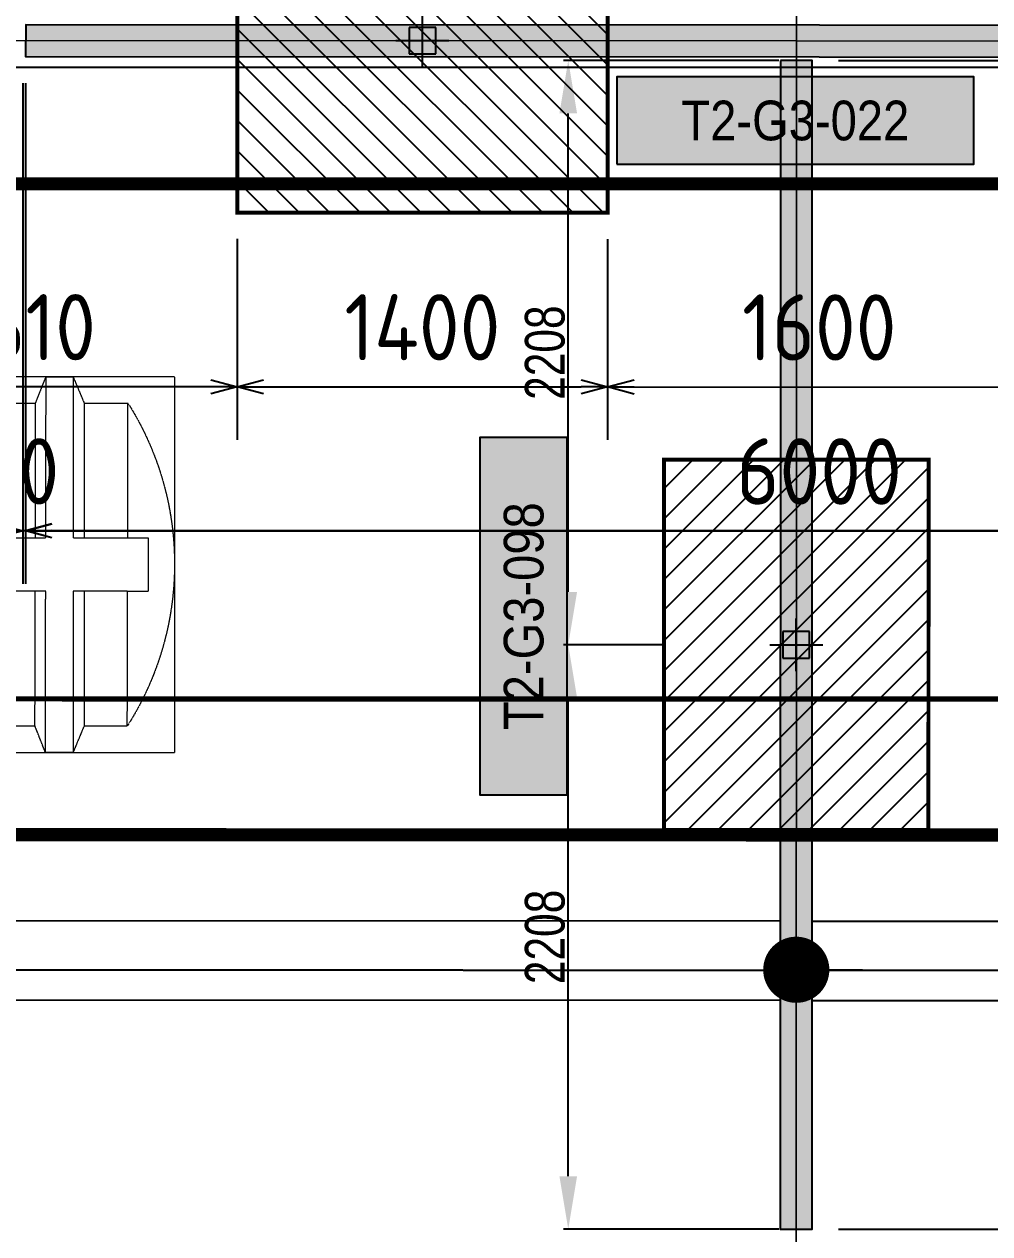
# Model space of a CAD drawing. Header units: centimetres. Extents: x -6122352 to 7132207, y -1694241 to 1947892.
# Drawn here: x 153203 to 156853, y -112984 to -108413 of the extents above; entities that cross this region are included whole.
import ezdxf
from ezdxf.enums import TextEntityAlignment as Align

# ---------------------------------------------------------------- set-up
doc = ezdxf.new("R2010")
doc.units = ezdxf.units.CM
doc.header["$MEASUREMENT"] = 0
doc.header["$PDMODE"] = 66
doc.header["$PDSIZE"] = 100
for name, pattern in [('2. HG-ST XR COL 3A (5V 7V 9V 11V - GF (4M & 5D-E)$0$HIDDEN', [0.375, 0.25, -0.125]), ('DASHED2', [0.375, 0.25, -0.125]), ('DU23023_KAA_00_XX_M2_TR_KPTB_0024$0$DU23023_KAA_00_XX_M2_TR_XRBS_0024$0$PHANTOM2', [1.25, 0.625, -0.125, 0.125, -0.125, 0.125, -0.125]), ('HIDDEN', [0.375, 0.25, -0.125]), ('XR-AR-END-SETTING OUT PLAN$0$23261-XR-AR-SI-GF$0$HIDDEN', [0.375, 0.25, -0.125])]:
    doc.linetypes.add(name, pattern=pattern)
for name, color, linetype in [('00-MI-DIM', 7, 'Continuous'), ('23585-XR-AR-BOUNDARY WALLS AND SETBACKS$0$setback', 7, 'XR-AR-END-SETTING OUT PLAN$0$23261-XR-AR-SI-GF$0$HIDDEN'), ('@MI-FOOTINGS', 7, 'Continuous'), ('@MI-REF LAYER', 7, 'Continuous'), ('@MI-TYPE-02', 6, 'Continuous'), ('A-GLASS HATCH', 7, 'Continuous'), ('B_TH_8', 7, 'Continuous'), ('PANEL-TAGS', 7, 'Continuous'), ('VD-WS-WATER TANK', 7, 'Continuous'), ('XR-AR-MID-SETTING OUT FOR MASTER$0$23585-XR-AR-MID-GROUND FLOOR$0$A-Flor-Strs', 1, 'Continuous')]:
    doc.layers.add(name, color=color, linetype=linetype)
doc.layers.add('08-Compound Wall-2', color=6, linetype='Continuous', lineweight=25, true_color=0xff00ff)
doc.layers.add('23585-XR-AR-DAMAC PLOT LIMITS$0$1-Mid units', color=41, linetype='Continuous', lineweight=5)
doc.layers.add('A-ANNO-TEXT', color=3, linetype='Continuous', lineweight=25)
doc.styles.add('JWC 1.50MM', font='GOTHIC.TTF', dxfattribs={"width": 0.8, "height": 1.5})
doc.styles.add('PANELTAG_STYLE', font='arial.ttf')
doc.styles.add('Schueco-BEMSTIL', font='isocpeur.ttf', dxfattribs={"width": 0.9})
doc.dimstyles.new('JWC - 1.5', dxfattribs={"dimtxt": 1.5, "dimasz": 2, "dimexe": 0.18, "dimexo": 0.06, "dimgap": 0.09, "dimtad": 1, "dimtoh": 1, "dimdec": 0, "dimzin": 0, "dimdsep": 46, "dimtxsty": 'JWC 1.50MM', "dimcen": 0.09, "dimclrd": 1, "dimclre": 1, "dimclrt": 2, "dimadec": 0, "dimazin": 0, "dimtfac": 1, "dimtdec": 0, "dimtofl": 0, "dimtmove": 0, "dimatfit": 3, "dimfxl": 30, "dimtolj": 1, "dimtzin": 0, "dimarcsym": 0})
doc.dimstyles.new('MI- JWC-TXT-2.5 MM', dxfattribs={"dimscale": 1.5, "dimtxt": 2.5, "dimasz": 1, "dimexe": 2, "dimexo": 1, "dimgap": 1, "dimtad": 1, "dimdec": 0, "dimdsep": 46, "dimtxsty": 'Schueco-BEMSTIL', "dimblk": 'OPEN30', "dimcen": 0, "dimdle": 2, "dimclrd": 140, "dimclre": 8, "dimclrt": 40, "dimadec": 0, "dimazin": 2, "dimtfac": 1, "dimtdec": 0, "dimtix": 1, "dimtmove": 2, "dimatfit": 3, "dimldrblk": 'OPEN', "dimfxl": 2, "dimlwd": -1, "dimlwe": -1, "dimarcsym": 0})
pattern_1 = [(45, (0, 0), (-57.45242597140699, 57.45242597140699), [])]

# ---------------------------------------------------------------- blocks, each defined once
blk = doc.blocks.new('23585-XR-AR-BOUNDARY WALLS AND SETBACKS')
at = {"layer": '08-Compound Wall-2'}
blk.add_lwpolyline([(496625.2740415079, 2768955.710080148), (496607.652472918, 2768971.856213821), (496601.5384295653, 2768965.183542978), (496597.4850284178, 2768960.759941727), (496593.4316299396, 2768956.336143387), (496589.378229939, 2768951.912343387), (496585.3248299394, 2768947.488543387), (496581.2714299397, 2768943.064743388), (496577.2180299392, 2768938.640943387), (496573.1644282787, 2768934.217141576), (496569.111028418, 2768929.793541726), (496563.0633392305, 2768923.193003679), (496580.6844134554, 2768907.046559668)], dxfattribs=at)
at = {"layer": '23585-XR-AR-BOUNDARY WALLS AND SETBACKS$0$setback', "ltscale": 40, "const_width": 0.05}
blk.add_lwpolyline([(496622.2089072186, 2768954.585300844), (496607.8314875885, 2768967.758914647), (496603.6765869833, 2768963.224389371), (496599.6231525759, 2768958.800751822), (496595.5697982174, 2768954.377001632), (496591.5163982162, 2768949.953201632), (496587.4629982173, 2768945.529401632), (496583.4095982172, 2768941.105601632), (496579.3561982168, 2768936.681801632), (496575.3025484073, 2768932.257947273), (496571.2491525767, 2768927.834351821), (496567.0930137162, 2768923.298279969), (496581.4700765952, 2768910.12437026), (496585.6265524817, 2768914.66065092), (496589.6799508891, 2768919.084449183), (496593.73335089, 2768923.508249182), (496597.7867508893, 2768927.932049183), (496601.8401508902, 2768932.355849182), (496605.8937747513, 2768936.779475226), (496609.94715089, 2768941.203249183), (496614.0005508893, 2768945.627049183), (496618.0539508902, 2768950.050849183)], close=True, dxfattribs=at)
blk = doc.blocks.new('A$C9d9485f6')
at = {"layer": 'A-ANNO-TEXT', "rotation": 312.4881850805905}
blk.add_blockref('23585-XR-AR-BOUNDARY WALLS AND SETBACKS', (-2377088.534775567, -1504219.252137818), dxfattribs=at)
blk = doc.blocks.new('23585-XR-AR-DAMAC PLOT LIMITS')
at = {"layer": '23585-XR-AR-DAMAC PLOT LIMITS$0$1-Mid units', "color": 251, "true_color": 0x636466}
for points in [[(496577.1442999998, 2768938.7085), (496559.4490999999, 2768954.9223), (496563.5025000004, 2768959.346100001), (496581.1977000004, 2768943.132300001)], [(496573.0906999996, 2768934.284700001), (496555.3957000002, 2768950.498500001), (496559.4490999999, 2768954.9223), (496577.1442999998, 2768938.7085)], [(496577.1442999998, 2768938.7085), (496581.1977000004, 2768943.132300001), (496598.8926999997, 2768926.9187), (496594.8393000001, 2768922.494899999)], [(496573.0906999996, 2768934.284700001), (496577.1442999998, 2768938.7085), (496594.8393000001, 2768922.494899999), (496590.7858999996, 2768918.0711)]]:
    blk.add_lwpolyline(points, close=True, dxfattribs=at)
blk = doc.blocks.new('A$Cf093b529')
at = {"layer": 'A-ANNO-TEXT'}
blk.add_blockref('23585-XR-AR-DAMAC PLOT LIMITS', (-495391.9901121984, -2768603.441896566), dxfattribs=at)
blk = doc.blocks.new('A$Ceb9e94c1')
at = {"color": 1, "true_color": 0xeb0000, "const_width": 0.002999999999999999, "elevation": -6.17216293373952e-09}
blk.add_lwpolyline([(57.15008996985853, 0.0001124751288443804), (51.1500851358287, 7.498310878872871e-05), (45.15008030319586, 3.749225288629532e-05), (39.15007546870038, 2.328306436538696e-10), (33.15008298167959, 0.000245081027969718), (27.15007814904675, 0.0002075911033898592), (21.15007331501693, 0.0001700981520116329), (15.15006848284975, 0.0001326084602624178), (9.150063649285585, 9.511574171483517e-05), (0.0001499662175774574, 7.631350308656693e-05), (-4.656612873077393e-10, 24.00009564729407), (9.150196255650371, 24.00010210438631), (15.150053629186, 24.00000447989441), (21.15005846368149, 24.00004197331145), (27.15006329584867, 24.0000794630032), (33.15006812987849, 24.00011695548892), (39.15007296251133, 24.00015444681048), (45.15007779700682, 24.00019193906337), (51.15021774265915, 24.0000819703564), (57.15007511759177, 23.99998434912413), (66.30226173065603, 24.00018696463667), (66.30269426945597, 0.0001552847679704428)], close=True, dxfattribs=at)
blk = doc.blocks.new('WT')
at = {"layer": 'VD-WS-WATER TANK', "color": 8, "linetype": 'HIDDEN', "lineweight": 5}
for p, q in [((-1544.628465470625, 709.6584162400104), (-1544.628465470625, -710.3415837597568)), ((-1544.628465470625, 709.6584162400104), (805.3742911103182, 709.6584162400104)), ((805.3742911103182, -710.3415837599896), (805.3742911103182, 709.6584162400104)), ((-1205.197479922557, 610), (-1368.584841941483, 609.6917219583411)), ((-1367.616602353984, 100.7170481621288), (-1368.584841941483, 609.6917219583411)), ((-853.8209368987009, 609.9999999995343), (-1019.529137560632, 609.6873430171981)), ((-462.4613206691574, 609.9999999997672), (-670.4740313610528, 609.9999999997672)), ((-92.2536644951906, 609.9999999997672), (-279.1144151315093, 609.9999999997672)), ((277.9539916787762, 609.9999999997672), (91.09390626149252, 609.6474338008557)), ((645.8408009468112, 609.9999999997672), (461.3015541732311, 609.6518127417658)), ((646.8096269820817, 100.7170481618959), (645.8408009468112, 609.9999999997672)), ((-1366.263995035551, -610.3082780416589), (-1367.232107905904, -101.4002156818751)), ((648.161647852743, -610.0000000002328), (647.1941214301623, -101.4002156816423)), ((-1202.876633016858, -610.0000000002328), (-1366.263995035551, -610.3082780416589)), ((-853.8209368984681, -610.0000000002328), (-1017.208298916928, -610.3082780416589)), ((-462.4613206691574, -610), (-668.1531844553538, -610)), ((-92.2536644951906, -610.0000000002328), (-276.7935682260431, -610.0000000002328)), ((277.9539916787762, -610.0000000002328), (93.4147449049633, -610.3481872582342)), ((648.161647852743, -610.0000000002328), (463.6224010786973, -610.3481872582342)), ((805.3742911103182, -710.3415837599896), (-1544.628465470625, -710.3415837597568))]:
    blk.add_line(p, q, dxfattribs=at)
at = {"layer": 'VD-WS-WATER TANK', "color": 8, "linetype": 'HIDDEN', "lineweight": 5, "ltscale": 0.2}
for p, q in [((-450.0018297319766, 450.0018297312781, 1.058825682041061), (449.9999999995343, -449.9999999997672, -1)), ((449.9999999995343, 449.9999999993015), (-450.0000000004657, -450.0000000002328, 1.000000000007276))]:
    blk.add_line(p, q, dxfattribs=at)
at = {"layer": 'VD-WS-WATER TANK', "color": 8, "linetype": 'HIDDEN', "lineweight": 5}
for points in [[(-1057.987290713005, 100.7170481625944), (-1058.984124873765, 709.6584162407089), (-1161.101388717303, 709.6584162407089), (-1202.876633016625, 610.0000000006985), (-1202.876633016858, 100.7170481625944)], [(-1161.101388717303, 709.6584162407089), (-1161.10138871707, 100.7170481625944)], [(-1018.560901444405, 100.7170481623616), (-1019.529727479443, 610.0000000004657), (-1058.984124873765, 709.6584162407089)], [(-708.9315945943817, 100.7170481623616), (-709.928428754909, 709.6584162404761), (-812.04569259868, 709.6584162404761), (-853.8209368987009, 610.0000000002328), (-853.8209368982352, 100.7170481628273)], [(-812.04569259868, 709.6584162404761), (-812.04569259868, 100.7170481623616)], [(-669.5052053260151, 100.7170481623616), (-670.4740313610528, 610.0000000002328), (-709.928428754909, 709.6584162404761)], [(-318.3893022132106, 599.9999999993015), (-318.5688125255983, 709.6584162404761), (-420.6860763693694, 709.6584162404761), (-462.4613206691574, 610.0000000004657), (-462.4613206691574, 599.9999999997672)], [(-420.6860763693694, 709.6584162404761), (-420.6860763693694, 599.9999999997672)], [(-279.0953917962033, 599.9999999997672), (-279.1144151315093, 610.0000000004657), (-318.5688125255983, 709.6584162404761)], [(51.81901098834351, 599.9999999995343), (51.63884364836849, 709.6584162402432), (-50.47842019540258, 709.6584162407089), (-92.25366449495777, 610), (-92.2536644951906, 600)], [(-50.47842019540258, 709.6584162407089), (-50.47842019563541, 599.9999999997672)], [(91.11226437753066, 599.9999999995343), (91.09324104245752, 610.0000000002328), (51.63884364836849, 709.6584162402432)], [(422.026010134723, 599.9999999997672), (421.8464998223353, 709.6584162404761), (319.7292359783314, 709.6584162407089), (277.9539916787762, 610.0000000002328), (277.9539916787762, 599.9999999995343)], [(319.7292359783314, 709.6584162407089), (319.7292359785642, 600.0000000002328)], [(461.3199205512647, 600), (461.3008972161915, 610), (421.8464998223353, 709.6584162404761)], [(-1161.10138871707, 100.7170481625944), (-1444.626510607777, 100.7170481625944), (-1444.626510607777, -101.4002156811766), (-1161.10138871707, -101.4002156814095)], [(-812.04569259868, 100.7170481623616), (-1057.987290713005, 100.7170481625944)], [(-600.0000000002328, 100.7170481623616), (-708.9315945943817, 100.7170481623616)], [(599.9999999997672, -101.4002156811766), (705.3734893924557, -101.4002156811766), (705.3734893924557, 100.7170481625944), (599.9999999997672, 100.7170481625944)], [(-1202.876633016858, -101.4002156814095), (-1202.876633016858, -609.9999999995343), (-1161.101388717303, -710.3415837595239), (-1056.663277968066, -710.3415837592911), (-1017.208880573744, -610), (-1018.176406996092, -101.4002156811766)], [(-1161.10138871707, -101.4002156814095), (-1161.101388717303, -710.3415837595239)], [(-1056.663277968066, -710.3415837592911), (-1057.659002496395, -101.4002156809438)], [(-1057.659002496395, -101.4002156809438), (-812.0456925984472, -101.4002156811766)], [(-853.8209368984681, -101.4002156809438), (-853.8209368984681, -609.9999999995343), (-812.04569259868, -710.3415837595239), (-707.6075818496756, -710.3415837595239), (-668.1531844551209, -610), (-669.1207108779345, -101.4002156809438)], [(-812.0456925984472, -101.4002156811766), (-812.04569259868, -710.3415837595239)], [(-707.6075818496756, -710.3415837595239), (-708.6033063777722, -101.4002156809438)], [(-708.6033063777722, -101.4002156809438), (-600.0000000006985, -101.4002156814095)], [(-462.4613206689246, -600.0000000002328), (-462.4613206689246, -609.9999999997672), (-420.6860763693694, -710.3415837595239), (-316.2479656198993, -710.3415837590583), (-276.7935682255775, -609.9999999997672), (-276.8125915611163, -600.0000000002328)], [(-420.6860763693694, -600.0000000004657), (-420.6860763693694, -710.3415837595239)], [(-316.2479656198993, -710.3415837590583), (-316.428393206792, -600)], [(-92.25366449495777, -600.0000000004657), (-92.25366449495777, -609.9999999997672), (-50.47842019516975, -710.3415837592911), (53.95969055383466, -710.3415837592911), (93.41408794769086, -609.9999999997672), (93.39506461261772, -600.0000000004657)], [(-50.47842019540258, -600.0000000002328), (-50.47842019516975, -710.3415837592911)], [(53.95969055383466, -710.3415837592911), (53.7786999901291, -600.0000000004657)], [(277.9539916787762, -600.0000000004657), (277.9539916787762, -610), (319.7292359785642, -710.3415837592911), (424.1673467275687, -710.3415837592911), (463.6217441216577, -609.9999999997672), (463.6027207863517, -600.0000000002328)], [(319.7292359783314, -600.0000000004657), (319.7292359785642, -710.3415837592911)], [(424.1673467275687, -710.3415837592911), (423.9869191413745, -600.0000000002328)]]:
    blk.add_lwpolyline(points, dxfattribs=at)
at = {"layer": 'VD-WS-WATER TANK', "color": 8, "linetype": 'HIDDEN', "lineweight": 5, "ltscale": 0.2}
for points in [[(-699.9999999995343, -699.9999999995343), (700.0000000002328, -700), (699.9999999997672, 700), (-700, 700.0000000002328)], [(-600.0000000004657, -600.0000000004657), (599.9999999995343, -600.0000000011642), (599.9999999995343, 599.9999999995343), (-600.0000000002328, 599.9999999990687)], [(-450.0000000002328, -450.0000000002328), (449.9999999997672, -450.0000000004657), (449.9999999995343, 449.9999999993015), (-450.0000000004657, 450)]]:
    blk.add_lwpolyline(points, close=True, dxfattribs=at)
at = {"layer": 'VD-WS-WATER TANK', "color": 8, "linetype": 'HIDDEN', "lineweight": 5}
for radius in [299.9999999999999, 254.9999999999999]:
    blk.add_circle((0, 2.328306436538696e-10), radius, dxfattribs=at)
for centre, radius, start, end in [((-406.0936178530101, 1.520493773277849), 1138.534847617149, 147.7123555648303, 212.5056355353665), ((-448.5880362042226, -2.084176184376702), 1253.962327314667, 331.0008973028165, 29.21709379940886)]:
    blk.add_arc(centre, radius, start, end, dxfattribs=at)
blk = doc.blocks.new('A$C626fc766')
at = {"color": 1, "true_color": 0xeb0000, "const_width": 0.003, "elevation": -6.17216293373952e-09}
blk.add_lwpolyline([(57.15263062110171, 0.000134600792080164), (51.15262578800321, 0.000101007055491209), (45.15262095443904, 6.741238757967949e-05), (39.1526161218062, 3.381865099072456e-05), (33.15262363292277, 0.0002827958669513464), (27.15261879982427, 0.0002492028288543224), (21.15261396626011, 0.0002156072296202183), (15.1526091331616, 0.0001820139586925507), (9.152604299597442, 0.0001484188251197338), (0, 0.0001115526538342237), (0.000430768821388483, 24.00010619545355), (9.152617381419986, 24.00030286540277), (15.15247475588694, 24.00020134728402), (21.1526147024706, 24.0000874819234), (27.15261953696609, 24.00012107659131), (33.15262436913326, 24.00015467009507), (39.15262920316309, 24.00018826546147), (45.15263403579593, 24.00022185896523), (51.15263886982575, 24.00025545433164), (57.15249624382704, 24.00015393341891), (66.30269249947742, 24.00015444681048), (66.30267941812053, 0)], close=True, dxfattribs=at)
at = {"layer": 'VD-WS-WATER TANK', "ltscale": 100, "xscale": -0.000999999999999999, "yscale": 0.000999999999999999, "zscale": 0.000999999999999999, "rotation": 1.030728940363997e-08}
blk.add_blockref('WT', (17.25775815173984, 22.02054313244298, -1.155139659643961e-07), dxfattribs=at)
blk = doc.blocks.new('_Dot')
at = {"color": 0, "linetype": 'ByBlock', "lineweight": -2}
blk.add_line((-0.5, 0), (-1, 0), dxfattribs=at)
at = {"color": 0, "linetype": 'ByBlock', "const_width": 0.5}
blk.add_lwpolyline([(-0.25, 0, 1), (0.25, 0, 1)], format="xyb", close=True, dxfattribs=at)
blk = doc.blocks.new('A$Cc8c38916')
at = {"color": 1, "true_color": 0xeb0000, "const_width": 0.003, "elevation": -6.17216293373952e-09}
blk.add_lwpolyline([(57.15008997090627, 1.311392617411911), (51.15008513635257, 1.311355125159025), (45.15008030406898, 1.311317634303123), (39.15007546951529, 1.311280142050236), (33.15008298226167, 1.311525223311037), (27.15007814980345, 1.311487732920796), (21.15007331589004, 1.311450240667909), (15.15006848296616, 1.311412750277668), (9.150063649402, 1.311375257559121), (0.0001499663339927793, 1.311356455553323), (0, 25.31137578934431), (9.150196256290656, 25.31138224620372), (15.1500536299427, 25.31128462171182), (21.15005846385611, 25.31132211489603), (27.15006329672178, 25.31135960528627), (33.15006813075161, 25.31139709753916), (39.15007296251133, 25.31143458886072), (45.15007779706502, 25.31147208111361), (51.1502177438233, 25.31136211240664), (57.15007511846488, 25.31126449117437), (66.30226173094707, 25.31146710645407), (66.30269427038729, 1.311435427051038)], close=True, dxfattribs=at)
blk = doc.blocks.new('A$Cbcaed180')
at = {"color": 1, "true_color": 0xeb0000, "const_width": 0.003, "elevation": -6.17216293373952e-09}
blk.add_lwpolyline([(57.15263062110171, 0.7364739454351366), (51.15262578800321, 0.7364403521642089), (45.15262095443904, 0.7364067570306361), (39.1526161218062, 0.7363731632940471), (33.15262363292277, 0.7366221407428384), (27.15261879982427, 0.7365885474719107), (21.15261396626011, 0.7365549518726766), (15.1526091331616, 0.7365213586017489), (9.152604299597442, 0.7364877634681761), (0, 0.7364508975297213), (0.000430768821388483, 24.73644554009661), (9.152617381419986, 24.73664221027866), (15.15247475588694, 24.73654069192708), (21.1526147024706, 24.73642682656646), (27.15261953696609, 24.73646042123437), (33.15262436913326, 24.73649401497096), (39.15262920316309, 24.73652761010453), (45.15263403579593, 24.73656120384112), (51.15263886982575, 24.73659479897469), (57.15249624382704, 24.73649327876046), (66.30269249947742, 24.7364937919192), (66.30267941812053, 0.7363393446430564)], close=True, dxfattribs=at)
blk = doc.blocks.new('_Open30')
at = {"color": 0, "linetype": 'ByBlock', "lineweight": -2}
for p, q in [((-1, 0.26794919), (0, 0)), ((0, 0), (-1, -0.26794919)), ((0, 0), (-1, 0))]:
    blk.add_line(p, q, dxfattribs=at)
blk = doc.blocks.new('*D1490')
at = {"layer": '@MI-TYPE-02', "color": 8, "transparency": 16777216}
for p, q in [((387736.0451936072, -233463.3517926061), (389013.8332632244, -233463.7735840137)), ((387735.360739474, -237879.5452319683), (389012.3755000919, -237879.9667681104))]:
    blk.add_line(p, q, dxfattribs=at)
at = {"layer": '@MI-TYPE-02', "color": 140, "transparency": 16777216}
blk.add_line((388813.800264626, -233563.7075595762), (388812.4085204828, -237779.9007545692), dxfattribs=at)
at = {"layer": 'Defpoints', "color": 0, "transparency": 16777216}
for p in [(387636.0451990553, -233463.3187831115), (387635.3607449221, -237879.5122224736), (388812.3755109881, -237879.9007491211)]:
    blk.add_point(p, dxfattribs=at)
at = {"layer": '@MI-TYPE-02', "color": 140, "transparency": 16777216, "xscale": 100, "yscale": 100, "zscale": 100}
for p, rotation in [((388813.8332741206, -233463.7075650243), 89.98108695238069), ((388812.3755109881, -237879.9007491211), 269.9810869523807)]:
    blk.add_blockref('_Open30', p, dxfattribs=dict(at, rotation=rotation))
at = {"layer": '@MI-TYPE-02', "color": 40, "transparency": 16777216, "insert": (388588.1044048126, -235671.7298857098), "char_height": 250, "attachment_point": 5, "rotation": 89.98108695238068, "style": 'Schueco-BEMSTIL'}
blk.add_mtext('4416', dxfattribs=at)
blk = doc.blocks.new('_Open')
at = {"color": 0, "linetype": 'ByBlock', "lineweight": -2}
for p, q in [((-1, 0.1666666666666667), (0, 0)), ((-1, -0.1666666666666667), (0, 0)), ((0, 0), (-1, 0))]:
    blk.add_line(p, q, dxfattribs=at)
blk = doc.blocks.new('T2-SINGLE FOOTING')
at = {"layer": '@MI-FOOTINGS', "transparency": 33554679}
h = blk.add_hatch(dxfattribs=at)
h.set_pattern_fill('ANSI31', color=8, scale=650)
h.set_pattern_definition(pattern_1)
h.paths.add_polyline_path([(-700, 500), (700, 500), (700, -500), (-700, -500)])
at = {"layer": '@MI-FOOTINGS', "color": 62, "const_width": 15}
blk.add_lwpolyline([(-700, 500), (700, 500), (700, -500), (-700, -500)], close=True, dxfattribs=at)
at = {"layer": '@MI-FOOTINGS', "color": 30}
blk.add_point((0, 0), dxfattribs=at)
blk = doc.blocks.new('*D1565')
at = {"color": 1, "lineweight": -2, "transparency": 16777216}
for p, q in [((11492.4830331934, -6469.945667586863), (11118.76580906605, -6469.945667586863)), ((11136.76580906605, -8478.19793131878), (11136.76580906605, -6669.945667586863)), ((11932.14077963878, -8678.19793131878), (11118.76580906605, -8678.19793131878))]:
    blk.add_line(p, q, dxfattribs=at)
at = {"color": 1, "transparency": 16777216}
for points in [[(11103.43247573271, -6669.945667586863), (11170.09914239938, -6669.945667586863), (11136.76580906605, -6469.945667586863)], [(11103.43247573271, -8478.19793131878), (11170.09914239938, -8478.19793131878), (11136.76580906605, -8678.19793131878)]]:
    blk.add_solid(points, dxfattribs=at)
at = {"layer": 'Defpoints', "color": 0, "transparency": 16777216}
for p in [(11136.76580906605, -6469.945667586863), (11498.4830331934, -6469.945667586863), (11938.14077963878, -8678.19793131878)]:
    blk.add_point(p, dxfattribs=at)
at = {"color": 2, "transparency": 16777216, "insert": (11048.99286549025, -7574.071799452823), "char_height": 150, "attachment_point": 5, "rotation": 90, "style": 'JWC 1.50MM'}
blk.add_mtext('\\A1;2208', dxfattribs=at)
blk = doc.blocks.new('*D1566')
at = {"color": 1, "lineweight": -2, "transparency": 16777216}
for p, q in [((11932.82523377194, -4262.004491956644), (11118.76580906605, -4262.004491956644)), ((11136.76580906605, -6269.945667586863), (11136.76580906605, -4462.004491956644)), ((11492.4830331934, -6469.945667586863), (11118.76580906605, -6469.945667586863))]:
    blk.add_line(p, q, dxfattribs=at)
at = {"color": 1, "transparency": 16777216}
for points in [[(11103.43247573272, -4462.004491956644), (11170.09914239939, -4462.004491956644), (11136.76580906605, -4262.004491956644)], [(11103.43247573272, -6269.945667586863), (11170.09914239939, -6269.945667586863), (11136.76580906605, -6469.945667586863)]]:
    blk.add_solid(points, dxfattribs=at)
at = {"layer": 'Defpoints', "color": 0, "transparency": 16777216}
for p in [(11136.76580906605, -4262.004491956644), (11938.82523377194, -4262.004491956644), (11498.4830331934, -6469.945667586863)]:
    blk.add_point(p, dxfattribs=at)
at = {"color": 2, "transparency": 16777216, "insert": (11048.99286549025, -5365.975079771756), "char_height": 150, "attachment_point": 5, "rotation": 90, "style": 'JWC 1.50MM'}
blk.add_mtext('\\A1;2208', dxfattribs=at)
blk = doc.blocks.new('T2-FOOTING PLAN')
at = {"layer": '@MI-FOOTINGS', "transparency": 33554679}
h = blk.add_hatch(dxfattribs=at)
h.set_pattern_fill('ANSI31', color=8, scale=650)
h.set_pattern_definition(pattern_1)
h.paths.add_polyline_path([(-700, 650), (700, 650), (700, -650), (-700, -650)])
at = {"layer": '@MI-FOOTINGS', "color": 160, "true_color": 0x3340f0, "const_width": 15}
blk.add_lwpolyline([(-700, 650), (700, 650), (700, -650), (-700, -650)], close=True, dxfattribs=at)
at = {"layer": '@MI-FOOTINGS', "color": 30}
blk.add_point((0, 0), dxfattribs=at)
blk = doc.blocks.new('*D1616')
at = {"layer": '@MI-TYPE-02', "color": 8, "transparency": 16777216}
for p, q in [((404469.30858605, -148816.778178036), (404469.30858605, -149575.2038908631)), ((406079.3329227499, -148816.6996727994), (406079.3329227499, -149575.2038908631))]:
    blk.add_line(p, q, dxfattribs=at)
at = {"layer": '@MI-TYPE-02', "color": 140, "transparency": 16777216}
blk.add_line((405979.3329227499, -149375.2038908631), (404569.30858605, -149375.2038908631), dxfattribs=at)
at = {"layer": 'Defpoints', "color": 0, "transparency": 16777216}
for p in [(404469.30858605, -148716.778178036), (406079.3329227499, -148716.6996727994), (404469.30858605, -149375.2038908631)]:
    blk.add_point(p, dxfattribs=at)
at = {"layer": '@MI-TYPE-02', "color": 140, "transparency": 16777216, "xscale": 100, "yscale": 100, "zscale": 100, "rotation": 180}
blk.add_blockref('_Open30', (404469.30858605, -149375.2038908631), dxfattribs=at)
at = {"layer": '@MI-TYPE-02', "color": 140, "transparency": 16777216, "xscale": 100, "yscale": 100, "zscale": 100}
blk.add_blockref('_Open30', (406079.3329227499, -149375.2038908631), dxfattribs=at)
at = {"layer": '@MI-TYPE-02', "color": 40, "transparency": 16777216, "insert": (405274.3207543999, -149150.2038908631), "char_height": 250, "attachment_point": 5, "style": 'Schueco-BEMSTIL'}
blk.add_mtext('1610', dxfattribs=at)
blk = doc.blocks.new('*D1639')
at = {"layer": '@MI-TYPE-02', "color": 8, "transparency": 16777216}
for p, q in [((405279.0284588402, -148227.5301791837), (405279.0284588402, -150119.0528726887)), ((411278.9661748235, -148226.7743135923), (411278.9661748235, -150119.0528726887))]:
    blk.add_line(p, q, dxfattribs=at)
at = {"layer": '@MI-TYPE-02', "color": 140, "transparency": 16777216}
blk.add_line((411178.9661748235, -149919.0528726887), (405379.0284588402, -149919.0528726887), dxfattribs=at)
at = {"layer": 'Defpoints', "color": 0, "transparency": 16777216}
for p in [(405279.0284588402, -148127.5301791837), (411278.9661748235, -148126.7743135923), (405279.0284588402, -149919.0528726887)]:
    blk.add_point(p, dxfattribs=at)
at = {"layer": '@MI-TYPE-02', "color": 140, "transparency": 16777216, "xscale": 100, "yscale": 100, "zscale": 100, "rotation": 180}
blk.add_blockref('_Open30', (405279.0284588402, -149919.0528726887), dxfattribs=at)
at = {"layer": '@MI-TYPE-02', "color": 140, "transparency": 16777216, "xscale": 100, "yscale": 100, "zscale": 100}
blk.add_blockref('_Open30', (411278.9661748235, -149919.0528726887), dxfattribs=at)
at = {"layer": '@MI-TYPE-02', "color": 40, "transparency": 16777216, "insert": (408278.9973168318, -149694.0528726887), "char_height": 250, "attachment_point": 5, "style": 'Schueco-BEMSTIL'}
blk.add_mtext('6000', dxfattribs=at)
blk = doc.blocks.new('*D1640')
at = {"layer": '@MI-TYPE-02', "color": 8, "transparency": 16777216}
for p, q in [((405279.0284588403, -148227.5301791837), (405279.0284588403, -150120.0446739498)), ((411278.9599663276, -148228.5219804448), (411278.9599663276, -150120.0446739498))]:
    blk.add_line(p, q, dxfattribs=at)
at = {"layer": '@MI-TYPE-02', "color": 140, "transparency": 16777216}
blk.add_line((405379.0284588403, -149920.0446739498), (411178.9599663276, -149920.0446739498), dxfattribs=at)
at = {"layer": 'Defpoints', "color": 0, "transparency": 16777216}
for p in [(405279.0284588403, -148127.5301791837), (411278.9599663276, -148128.5219804448), (411278.9599663276, -149920.0446739498)]:
    blk.add_point(p, dxfattribs=at)
at = {"layer": '@MI-TYPE-02', "color": 140, "transparency": 16777216, "xscale": 100, "yscale": 100, "zscale": 100, "rotation": 180}
blk.add_blockref('_Open30', (405279.0284588403, -149920.0446739498), dxfattribs=at)
at = {"layer": '@MI-TYPE-02', "color": 140, "transparency": 16777216, "xscale": 100, "yscale": 100, "zscale": 100}
blk.add_blockref('_Open30', (411278.9599663276, -149920.0446739498), dxfattribs=at)
at = {"layer": '@MI-TYPE-02', "color": 40, "transparency": 16777216, "insert": (408278.994212584, -149695.0446739498), "char_height": 250, "attachment_point": 5, "style": 'Schueco-BEMSTIL'}
blk.add_mtext('6000', dxfattribs=at)
blk = doc.blocks.new('*D1659')
at = {"layer": '@MI-TYPE-02', "color": 8, "transparency": 16777216}
for p, q in [((405268.9389853795, -148228.4552399291), (405268.9389853795, -150120.0446739498)), ((405279.0284588403, -148227.5301791837), (405279.0284588403, -150120.0446739498))]:
    blk.add_line(p, q, dxfattribs=at)
at = {"layer": '@MI-TYPE-02', "color": 140, "transparency": 16777216}
for p, q in [((405168.9389853795, -149920.0446739498), (405068.9389853795, -149920.0446739498)), ((405279.0284588403, -149920.0446739498), (405268.9389853795, -149920.0446739498)), ((405379.0284588403, -149920.0446739498), (405479.0284588403, -149920.0446739498))]:
    blk.add_line(p, q, dxfattribs=at)
at = {"layer": 'Defpoints', "color": 0, "transparency": 16777216}
for p in [(405268.9389853795, -148128.4552399291), (405279.0284588403, -148127.5301791837), (405268.9389853795, -149920.0446739498)]:
    blk.add_point(p, dxfattribs=at)
at = {"layer": '@MI-TYPE-02', "color": 140, "transparency": 16777216, "xscale": 100, "yscale": 100, "zscale": 100}
blk.add_blockref('_Open30', (405268.9389853795, -149920.0446739498), dxfattribs=at)
at = {"layer": '@MI-TYPE-02', "color": 140, "transparency": 16777216, "xscale": 100, "yscale": 100, "zscale": 100, "rotation": 180}
blk.add_blockref('_Open30', (405279.0284588403, -149920.0446739498), dxfattribs=at)
at = {"layer": '@MI-TYPE-02', "color": 40, "transparency": 16777216, "insert": (405273.9837221099, -149695.0446739498), "char_height": 250, "attachment_point": 5, "style": 'Schueco-BEMSTIL'}
blk.add_mtext('10', dxfattribs=at)
blk = doc.blocks.new('*D1664')
at = {"layer": '@MI-TYPE-02', "color": 8, "transparency": 16777216}
for p, q in [((406079.3329227499, -148816.6996727994), (406079.3329227499, -149575.2038908631)), ((407479.332900756, -148816.4515142089), (407479.332900756, -149575.2038908631))]:
    blk.add_line(p, q, dxfattribs=at)
at = {"layer": '@MI-TYPE-02', "color": 140, "transparency": 16777216}
blk.add_line((406179.3329227499, -149375.2038908631), (407379.332900756, -149375.2038908631), dxfattribs=at)
at = {"layer": 'Defpoints', "color": 0, "transparency": 16777216}
for p in [(406079.3329227499, -148716.6996727994), (407479.332900756, -148716.4515142089), (407479.332900756, -149375.2038908631)]:
    blk.add_point(p, dxfattribs=at)
at = {"layer": '@MI-TYPE-02', "color": 140, "transparency": 16777216, "xscale": 100, "yscale": 100, "zscale": 100, "rotation": 180}
blk.add_blockref('_Open30', (406079.3329227499, -149375.2038908631), dxfattribs=at)
at = {"layer": '@MI-TYPE-02', "color": 140, "transparency": 16777216, "xscale": 100, "yscale": 100, "zscale": 100}
blk.add_blockref('_Open30', (407479.332900756, -149375.2038908631), dxfattribs=at)
at = {"layer": '@MI-TYPE-02', "color": 40, "transparency": 16777216, "insert": (406779.332911753, -149150.2038908631), "char_height": 250, "attachment_point": 5, "style": 'Schueco-BEMSTIL'}
blk.add_mtext('1400', dxfattribs=at)
blk = doc.blocks.new('*D1665')
at = {"layer": '@MI-TYPE-02', "color": 8, "transparency": 16777216}
for p, q in [((407479.332900756, -148816.4515142089), (407479.332900756, -149575.2038908631)), ((409079.3328756202, -148816.1679043912), (409079.3328756202, -149575.2038908631))]:
    blk.add_line(p, q, dxfattribs=at)
at = {"layer": '@MI-TYPE-02', "color": 140, "transparency": 16777216}
blk.add_line((407579.332900756, -149375.2038908631), (408979.3328756202, -149375.2038908631), dxfattribs=at)
at = {"layer": 'Defpoints', "color": 0, "transparency": 16777216}
for p in [(407479.332900756, -148716.4515142089), (409079.3328756202, -148716.1679043912), (409079.3328756202, -149375.2038908631)]:
    blk.add_point(p, dxfattribs=at)
at = {"layer": '@MI-TYPE-02', "color": 140, "transparency": 16777216, "xscale": 100, "yscale": 100, "zscale": 100, "rotation": 180}
blk.add_blockref('_Open30', (407479.332900756, -149375.2038908631), dxfattribs=at)
at = {"layer": '@MI-TYPE-02', "color": 140, "transparency": 16777216, "xscale": 100, "yscale": 100, "zscale": 100}
blk.add_blockref('_Open30', (409079.3328756202, -149375.2038908631), dxfattribs=at)
at = {"layer": '@MI-TYPE-02', "color": 40, "transparency": 16777216, "insert": (408279.3328881881, -149150.2038908631), "char_height": 250, "attachment_point": 5, "style": 'Schueco-BEMSTIL'}
blk.add_mtext('1600', dxfattribs=at)
blk = doc.blocks.new('XR-AR-MID-SETTING OUT FOR MASTER')
at = {"layer": 'XR-AR-MID-SETTING OUT FOR MASTER$0$23585-XR-AR-MID-GROUND FLOOR$0$A-Flor-Strs', "color": 8}
for p, q in [((60.05534254956096, 20672.92354680672), (5940.045863168596, 20672.65234583314)), ((60.04151019822535, 20372.92400187173), (5940.031380742199, 20372.65280095958))]:
    blk.add_line(p, q, dxfattribs=at)
blk = doc.blocks.new('MID UNIT')
at = {"xscale": 0.001, "yscale": 0.001, "zscale": 0.001}
blk.add_blockref('XR-AR-MID-SETTING OUT FOR MASTER', (0, 0), dxfattribs=at)
blk = doc.blocks.new('TH_8')
blk.add_blockref('MID UNIT', (495838.3053798417, 2769197.479078153))
at = {"xscale": -1}
blk.add_blockref('MID UNIT', (495838.3053798425, 2769197.479078153), dxfattribs=at)
blk = doc.blocks.new('A$Ca7ad59d2')
at = {"layer": 'B_TH_8', "xscale": 1.000018136216304, "yscale": 1.000018136216304, "zscale": 1.000018136216304}
blk.add_blockref('TH_8', (-495803.6470986201, -2769248.051850634), dxfattribs=at)
blk = doc.blocks.new('A$Cac0110ba')
at = {"rotation": 227.5015136760979}
blk.add_blockref('A$Ca7ad59d2', (28.54929658252513, 57.49132066033781), dxfattribs=at)
blk = doc.blocks.new('PANELTAG')
at = {"layer": 'PANEL-TAGS', "color": 1}
blk.add_lwpolyline([(-13.49999999999989, -3.300000000000182), (13.50000000000011, -3.300000000000182), (13.50000000000011, 3.299999999999727), (-13.49999999999989, 3.299999999999727)], close=True, dxfattribs=at)
at = {"layer": 'PANEL-TAGS', "color": 40, "true_color": 0xffd700}
blk.add_solid([(-13.49999999999989, -3.300000000000182), (13.50000000000011, -3.300000000000182), (-13.49999999999989, 3.299999999999727), (13.50000000000011, 3.299999999999727)], dxfattribs=at)
at = {"layer": 'PANEL-TAGS', "color": 5, "style": 'PANELTAG_STYLE', "width": 0.85}
blk.add_attdef('TAGNO', text='', height=3, dxfattribs=at).set_placement((1.13686837721616e-13, -4.547473508864641e-13), align=Align.MIDDLE)
blk = doc.blocks.new('M3 REF WITH TABLES')
at = {"color": 1, "const_width": 0.02}
blk.add_lwpolyline([(105.6338306668913, 79.72770859859884), (109.2086976068676, 79.97943194070831), (132.3993642927962, 105.2881896141917), (134.3918017754331, 103.4601204502396), (132.3993642927962, 105.2881896141917), (150.0336333931773, 124.5330629702657), (150.2403631185298, 128.4117747554556)], dxfattribs=at)
blk = doc.blocks.new('T2-G10 PARTITION WALLS')
at = {"layer": 'A-GLASS HATCH'}
h = blk.add_hatch(color=6, dxfattribs=at)
h.dxf.hatch_style = 1
h.paths.add_polyline_path([(11938.82523377193, -4262.004491956643), (11938.14077963878, -8678.197931318777), (12058.14077813353, -8678.216938172554), (12058.82523226668, -4262.02349881042)])
at = {"layer": '@MI-TYPE-02', "color": 6}
blk.add_lwpolyline([(11938.82523377193, -4262.004491956643), (11938.14077963878, -8678.197931318777), (12058.14077813353, -8678.216938172554), (12058.82523226668, -4262.02349881042)], close=True, dxfattribs=at)
at = {"layer": '@MI-FOOTINGS', "xscale": -1, "rotation": 89.98108695186909}
blk.add_blockref('T2-SINGLE FOOTING', (11998.48300595273, -6470.110715064598), dxfattribs=at)
at = {"color": 0}
for base, p1, p2, picture, middle in [((11136.76580906605, -4262.004491956644), (11498.4830331934, -6469.94566758686), (11938.82523377193, -4262.004491956643), '*D1566', (11048.99286549025, -5365.975079771756)), ((11136.76580906605, -6469.945667586863), (11938.14077963878, -8678.197931318777), (11498.4830331934, -6469.94566758686), '*D1565', (11048.99286549025, -7574.071799452823))]:
    dim = blk.add_linear_dim(base=base, p1=p1, p2=p2, angle=90, dimstyle='JWC - 1.5', dxfattribs=at)
    dim.commit()
    dim.dimension.update_dxf_attribs({"geometry": picture, "text_midpoint": middle})
at = {"layer": '@MI-TYPE-02'}
dim = blk.add_linear_dim(base=(13235.15554419957, -8678.60546482008), p1=(12058.82523226668, -4262.02349881042), p2=(12058.14077813353, -8678.216938172554), angle=269.9810869523807, dimstyle='MI- JWC-TXT-2.5 MM', dxfattribs=at)
dim.commit()
dim.dimension.update_dxf_attribs({"geometry": '*D1490', "text_midpoint": (13010.88443802408, -6470.43460140875), "insert": (-375577.2199667885, 229201.295284301)})
blk = doc.blocks.new('G10-REAR PARTITION LEFT EXTD')
at = {"layer": '@MI-TYPE-02'}
h = blk.add_hatch(color=256, dxfattribs=at)
h.dxf.hatch_style = 1
h.paths.add_polyline_path([(24108.23017512524, 61.64912541231024), (18108.29538100964, 61.71575392220984), (18107.86908992304, -58.28348889169865), (24107.80388403864, -58.35011740159825)])
blk.add_lwpolyline([(24108.23017512524, 61.64912541231024), (18108.29538100964, 61.71575392220984), (18107.86908992304, -58.28348889169865), (24107.80388403864, -58.35011740159825)], close=True, dxfattribs=at)
at = {"layer": '@MI-FOOTINGS', "xscale": -1, "rotation": 0.01015602854542941}
blk.add_blockref('T2-FOOTING PLAN', (19608.05832634727, 2.67108657641802), dxfattribs=at)
at = {"layer": '@MI-TYPE-02', "color": 0}
for base, p1, p2, picture, middle in [((18097.7796164623, -1850.797983657831), (18107.86908992304, -58.28348889169865), (18097.7796164623, -59.20854963705642), '*D1659', (18102.8243531927, -1625.797983657831)), ((18107.86908992298, -1849.806182396744), (24107.80680590629, -57.52762330032419), (18107.86908992298, -58.28348889166955), '*D1639', (21107.83794791461, -1624.806182396744)), ((24107.80059741042, -1850.797983657831), (18107.86908992304, -58.28348889169865), (24107.80059741042, -59.2752901527856), '*D1640', (21107.83484366676, -1625.797983657831)), ((17298.14921713277, -1305.957200571109), (18908.17355383263, -647.4529825074424), (17298.14921713277, -647.5314877440396), '*D1616', (18103.1613854827, -1080.957200571109)), ((20308.17353183881, -1305.957200571109), (18908.17355383263, -647.4529825074424), (20308.17353183881, -647.2048239168944), '*D1664', (19608.17354283575, -1080.957200571109)), ((21908.17350670299, -1305.957200571109), (20308.17353183881, -647.2048239168944), (21908.17350670299, -646.9212140991585), '*D1665', (21108.1735192709, -1080.957200571109))]:
    dim = blk.add_linear_dim(base=base, p1=p1, p2=p2, angle=180, dimstyle='MI- JWC-TXT-2.5 MM', dxfattribs=at)
    dim.commit()
    dim.dimension.update_dxf_attribs({"geometry": picture, "text_midpoint": middle, "insert": (-387171.1593689172, 148069.246690292)})

msp = doc.modelspace()

# ---------------------------------------------------------------- block references
at = {"color": 94, "linetype": '2. HG-ST XR COL 3A (5V 7V 9V 11V - GF (4M & 5D-E)$0$HIDDEN', "xscale": -1000, "yscale": 1000, "zscale": 1000, "rotation": 227.4902504429082}
msp.add_blockref('A$Cac0110ba', (138096.0226727291, -114332.0896886629), dxfattribs=at)

# ---------------------------------------------------------------- next in the draw order: linework, layer by layer
at = {"layer": '00-MI-DIM', "color": 94, "linetype": 'DU23023_KAA_00_XX_M2_TR_KPTB_0024$0$DU23023_KAA_00_XX_M2_TR_XRBS_0024$0$PHANTOM2', "ltscale": 10, "const_width": 50}
msp.add_lwpolyline([(260309.9189226572, -108805.8686643877), (260310.2308019535, -109016.4614570426), (22420.43537031771, -109016.4614570426), (22416.8683191289, -108770.3331112078)], dxfattribs=at)

# ---------------------------------------------------------------- next in the draw order: block references
at = {"layer": '@MI-REF LAYER', "xscale": 1000, "yscale": 1000, "zscale": 1000}
msp.add_blockref('A$C9d9485f6', (-23958.95045533385, 48155.57226163784), dxfattribs=at)
at = {"layer": '@MI-REF LAYER', "color": 10}
for name, p, xscale, yscale, zscale, rotation in [('A$Cc8c38916', (201276.5723185714, -83172.47680699904, 6.172162933739522e-06), 1000, 1000, 1000, 179.9898026791866), ('A$Ceb9e94c1', (201276.2283228724, -84483.75690863615, 6.172162933739522e-06), 1000.000000000001, 1000.000000000001, 1000.000000000001, 179.9898026784156), ('A$C626fc766', (134965.0095227127, -132472.2489700342, 6.172162933739522e-06), 1000, 1000, 1000, 359.9898398956657)]:
    msp.add_blockref(name, p, dxfattribs=dict(at, xscale=xscale, yscale=yscale, zscale=zscale, rotation=rotation))
at = {"layer": '@MI-REF LAYER', "extrusion": (-4.069442599541351e-12, -7.460187374667495e-09, 1), "xscale": 250.0000000000001, "yscale": 250.0000000000001, "zscale": 250.0000000000001, "rotation": 179.9692243238723}
msp.add_blockref('_Dot', (156121.3677416851, -111986.5502864756, 11.23110389593965), dxfattribs=at)
at = {"layer": '@MI-TYPE-02', "color": 0, "rotation": 359.9811633183237}
msp.add_blockref('G10-REAR PARTITION LEFT EXTD', (135100.365825384, -108471.2002682268), dxfattribs=at)
at = {"layer": 'PANEL-TAGS'}
ref = msp.add_blockref('PANELTAG', (156117.8349455469, -108777.001841018), dxfattribs=dict(at, xscale=50, yscale=50, zscale=50))
ref.add_attrib('TAGNO', 'T2-G3-022', dxfattribs={"color": 5, "height": 150, "style": 'PANELTAG_STYLE', "width": 0.8499999999999999}).set_placement((156117.8349455469, -108777.001841018), align=Align.MIDDLE_CENTER)
ref = msp.add_blockref('PANELTAG', (155090.8193637044, -110650.3663155194), dxfattribs=dict(at, xscale=50.00000000000001, yscale=50.00000000000001, zscale=50.00000000000001, rotation=90.00000000000001))
ref.add_attrib('TAGNO', 'T2-G3-098', dxfattribs={"color": 5, "height": 150, "rotation": 90, "style": 'PANELTAG_STYLE', "width": 0.8499999999999999}).set_placement((155090.8193637044, -110650.3663155194), align=Align.MIDDLE_CENTER)

# ---------------------------------------------------------------- next in the draw order: wipeouts: each hides what was drawn before it
at = {"color": 10}
msp.add_wipeout([(137968.6050089273, -112699.88154806386), (137966.18820953698, -126973.40495409524), (198269.79932360497, -126982.9675742559), (198272.37498426886, -112711.46911353212), (192022.26143355865, -112708.32827066386), (192022.09189432164, -113008.95155569575), (144220.97485975258, -113000.47365887718), (144221.1628212024, -112699.85037546082), (137967.30578698963, -112699.8637357601)], dxfattribs=at).dxf.layer = '@MI-REF LAYER'

# ---------------------------------------------------------------- next in the draw order: linework, layer by layer
at = {"layer": '@MI-REF LAYER', "color": 1, "const_width": 20}
msp.add_lwpolyline([(135215.2733148882, -108493.6140143085), (137815.5043152656, -110959.7520932033), (172142.4644557046, -110966.3724896829), (172140.1890573549, -113670.3767080544), (172142.4644557046, -110966.3724896829), (198244.8124698791, -110971.4066636707), (201244.6677290262, -108504.0172100007)], dxfattribs=at)
at = {"layer": '@MI-REF LAYER', "linetype": 'DASHED2', "extrusion": (-4.06944259954008e-12, -7.460187374667495e-09, 1), "elevation": 0.0008531372687334511}
msp.add_lwpolyline([(144123.2910651996, -111984.6549322386), (160775.8858289238, -111988.9965192701), (161280.9530779762, -112726.2354869021)], dxfattribs=at)

# ---------------------------------------------------------------- next in the draw order: block references
at = {"layer": '@MI-REF LAYER', "xscale": 1000, "yscale": 1000, "zscale": 1000}
for name, p, rotation in [('A$Cf093b529', (-891608.7329339073, 539022.7201118186), 312.4882903633292), ('M3 REF WITH TABLES', (5073.57098191743, -84448.84299303715), 312.4882889992022)]:
    msp.add_blockref(name, p, dxfattribs=dict(at, rotation=rotation))
at = {"layer": '@MI-REF LAYER', "color": 10, "xscale": 1000, "yscale": 1000, "zscale": 1000, "rotation": 359.9898398935451}
msp.add_blockref('A$Cbcaed180', (134964.9895669966, -133208.5883198979, 6.172162933739522e-06), dxfattribs=at)
at = {"layer": '@MI-TYPE-02', "color": 6}
msp.add_blockref('T2-G10 PARTITION WALLS', (144122.7432000532, -104288.4592569897), dxfattribs=at)

doc.saveas('drawing.dxf')
